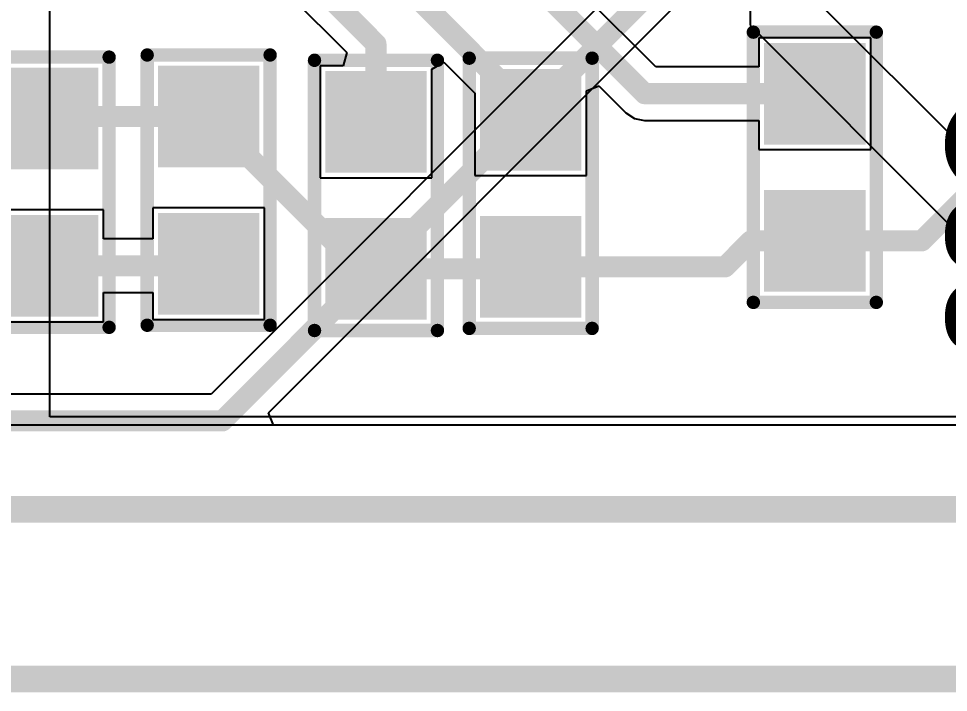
# Model space of a CAD drawing. Header units: inches. Extents: x -3 to 423, y -3 to 110.
# Drawn here: x 43.87 to 52.71, y -1.74 to 4.66 of the extents above; entities that cross this region are included whole.
import ezdxf

# ---------------------------------------------------------------- set-up
doc = ezdxf.new("R2010")
doc.units = ezdxf.units.IN
for name, color, linetype in [('Board Outline', 56, 'Continuous'), ('Bottom Layer', 5, 'Continuous'), ('Mechanical 1', 6, 'Continuous'), ('Mechanical 3', 76, 'Continuous'), ('Mid Layer', 16, 'Continuous'), ('Mid Layer 2', 76, 'Continuous'), ('Top Layer', 1, 'Continuous'), ('Top Overlay', 2, 'Continuous'), ('Top Paste', 8, 'Continuous'), ('Top Solder', 216, 'Continuous')]:
    doc.layers.add(name, color=color, linetype=linetype)
doc.styles.add('Arial', font='', dxfattribs={"height": 0.2})
doc.styles.get('Arial').set_extended_font_data('Arial')

# ---------------------------------------------------------------- blocks, each defined once
blk = doc.blocks.new('0603C_TBD_53')
at = {"layer": 'Top Layer'}
for points in [[(-0.381, 0.381), (0.381, 0.381), (0.381, -0.381), (-0.381, -0.381)], [(1.016, 0.381), (1.778, 0.381), (1.778, -0.381), (1.016, -0.381)]]:
    blk.add_hatch(color=1, dxfattribs=at).paths.add_polyline_path(points)
at = {"layer": 'Top Paste'}
for points in [[(-0.381, 0.381), (0.381, 0.381), (0.381, -0.381), (-0.381, -0.381)], [(1.016, 0.381), (1.778, 0.381), (1.778, -0.381), (1.016, -0.381)]]:
    blk.add_hatch(color=8, dxfattribs=at).paths.add_polyline_path(points)
at = {"layer": 'Top Solder'}
for points in [[(-0.4826, 0.4826), (0.4826, 0.4826), (0.4826, -0.4826), (-0.4826, -0.4826)], [(0.9144, 0.4826), (1.8796, 0.4826), (1.8796, -0.4826), (0.9144, -0.4826)]]:
    blk.add_hatch(color=216, dxfattribs=at).paths.add_polyline_path(points)
at = {"layer": 'Top Overlay'}
for points in [[(-0.5842, 0.5842, 0.127, 0.127, 0), (-0.5842, -0.5842, 0.127, 0.127, 0)], [(-0.5842, 0.5842, 0.127, 0.127, 0), (1.9812, 0.5842, 0.127, 0.127, 0)], [(1.9812, 0.5842, 0.127, 0.127, 0), (1.9812, -0.5842, 0.127, 0.127, 0)], [(-0.5842, -0.5842, 0.127, 0.127, 0), (1.9812, -0.5842, 0.127, 0.127, 0)]]:
    blk.add_lwpolyline(points, format="xyseb", dxfattribs=at)
for points in [[(-0.61595, 0.5842, 0.0635, 0.0635, 1), (-0.55245, 0.5842, 0.0635, 0.0635, 1)], [(-0.61595, 0.5842, 0.0635, 0.0635, 1), (-0.55245, 0.5842, 0.0635, 0.0635, 1)], [(1.94945, 0.5842, 0.0635, 0.0635, 1), (2.01295, 0.5842, 0.0635, 0.0635, 1)], [(1.94945, 0.5842, 0.0635, 0.0635, 1), (2.01295, 0.5842, 0.0635, 0.0635, 1)], [(-0.61595, -0.5842, 0.0635, 0.0635, 1), (-0.55245, -0.5842, 0.0635, 0.0635, 1)], [(-0.61595, -0.5842, 0.0635, 0.0635, 1), (-0.55245, -0.5842, 0.0635, 0.0635, 1)], [(1.94945, -0.5842, 0.0635, 0.0635, 1), (2.01295, -0.5842, 0.0635, 0.0635, 1)], [(1.94945, -0.5842, 0.0635, 0.0635, 1), (2.01295, -0.5842, 0.0635, 0.0635, 1)]]:
    blk.add_lwpolyline(points, format="xyseb", close=True, dxfattribs=at)
blk = doc.blocks.new('0603C_TBD_85')
at = {"layer": 'Top Layer'}
for points in [[(-0.381, 0.381), (0.381, 0.381), (0.381, -0.381), (-0.381, -0.381)], [(1.016, 0.381), (1.778, 0.381), (1.778, -0.381), (1.016, -0.381)]]:
    blk.add_hatch(color=1, dxfattribs=at).paths.add_polyline_path(points)
at = {"layer": 'Top Paste'}
for points in [[(-0.381, 0.381), (0.381, 0.381), (0.381, -0.381), (-0.381, -0.381)], [(1.016, 0.381), (1.778, 0.381), (1.778, -0.381), (1.016, -0.381)]]:
    blk.add_hatch(color=8, dxfattribs=at).paths.add_polyline_path(points)
at = {"layer": 'Top Solder'}
for points in [[(-0.4826, 0.4826), (0.4826, 0.4826), (0.4826, -0.4826), (-0.4826, -0.4826)], [(0.9144, 0.4826), (1.8796, 0.4826), (1.8796, -0.4826), (0.9144, -0.4826)]]:
    blk.add_hatch(color=216, dxfattribs=at).paths.add_polyline_path(points)
at = {"layer": 'Top Overlay'}
for points in [[(-0.5842, -0.5842, 0.127, 0.127, 0), (-0.5842, 0.5842, 0.127, 0.127, 0)], [(1.9812, 0.5842, 0.127, 0.127, 0), (-0.5842, 0.5842, 0.127, 0.127, 0)], [(1.9812, -0.5842, 0.127, 0.127, 0), (1.9812, 0.5842, 0.127, 0.127, 0)], [(1.9812, -0.5842, 0.127, 0.127, 0), (-0.5842, -0.5842, 0.127, 0.127, 0)]]:
    blk.add_lwpolyline(points, format="xyseb", dxfattribs=at)
for points in [[(-0.61595, 0.5842, 0.0635, 0.0635, 1), (-0.55245, 0.5842, 0.0635, 0.0635, 1)], [(-0.61595, 0.5842, 0.0635, 0.0635, 1), (-0.55245, 0.5842, 0.0635, 0.0635, 1)], [(1.94945, 0.5842, 0.0635, 0.0635, 1), (2.01295, 0.5842, 0.0635, 0.0635, 1)], [(1.94945, 0.5842, 0.0635, 0.0635, 1), (2.01295, 0.5842, 0.0635, 0.0635, 1)], [(-0.61595, -0.5842, 0.0635, 0.0635, 1), (-0.55245, -0.5842, 0.0635, 0.0635, 1)], [(-0.61595, -0.5842, 0.0635, 0.0635, 1), (-0.55245, -0.5842, 0.0635, 0.0635, 1)], [(1.94945, -0.5842, 0.0635, 0.0635, 1), (2.01295, -0.5842, 0.0635, 0.0635, 1)], [(1.94945, -0.5842, 0.0635, 0.0635, 1), (2.01295, -0.5842, 0.0635, 0.0635, 1)]]:
    blk.add_lwpolyline(points, format="xyseb", close=True, dxfattribs=at)
blk = doc.blocks.new('0603C_TBD_86')
at = {"layer": 'Top Layer'}
for points in [[(-0.381, 0.381), (0.381, 0.381), (0.381, -0.381), (-0.381, -0.381)], [(1.016, 0.381), (1.778, 0.381), (1.778, -0.381), (1.016, -0.381)]]:
    blk.add_hatch(color=1, dxfattribs=at).paths.add_polyline_path(points)
at = {"layer": 'Top Paste'}
for points in [[(-0.381, 0.381), (0.381, 0.381), (0.381, -0.381), (-0.381, -0.381)], [(1.016, 0.381), (1.778, 0.381), (1.778, -0.381), (1.016, -0.381)]]:
    blk.add_hatch(color=8, dxfattribs=at).paths.add_polyline_path(points)
at = {"layer": 'Top Solder'}
for points in [[(-0.4826, 0.4826), (0.4826, 0.4826), (0.4826, -0.4826), (-0.4826, -0.4826)], [(0.9144, 0.4826), (1.8796, 0.4826), (1.8796, -0.4826), (0.9144, -0.4826)]]:
    blk.add_hatch(color=216, dxfattribs=at).paths.add_polyline_path(points)
at = {"layer": 'Top Overlay'}
for points in [[(-0.5842, -0.5842, 0.127, 0.127, 0), (-0.5842, 0.5842, 0.127, 0.127, 0)], [(1.9812, 0.5842, 0.127, 0.127, 0), (-0.5842, 0.5842, 0.127, 0.127, 0)], [(1.9812, -0.5842, 0.127, 0.127, 0), (1.9812, 0.5842, 0.127, 0.127, 0)], [(1.9812, -0.5842, 0.127, 0.127, 0), (-0.5842, -0.5842, 0.127, 0.127, 0)]]:
    blk.add_lwpolyline(points, format="xyseb", dxfattribs=at)
for points in [[(-0.61595, 0.5842, 0.0635, 0.0635, 1), (-0.55245, 0.5842, 0.0635, 0.0635, 1)], [(-0.61595, 0.5842, 0.0635, 0.0635, 1), (-0.55245, 0.5842, 0.0635, 0.0635, 1)], [(1.94945, 0.5842, 0.0635, 0.0635, 1), (2.01295, 0.5842, 0.0635, 0.0635, 1)], [(1.94945, 0.5842, 0.0635, 0.0635, 1), (2.01295, 0.5842, 0.0635, 0.0635, 1)], [(-0.61595, -0.5842, 0.0635, 0.0635, 1), (-0.55245, -0.5842, 0.0635, 0.0635, 1)], [(-0.61595, -0.5842, 0.0635, 0.0635, 1), (-0.55245, -0.5842, 0.0635, 0.0635, 1)], [(1.94945, -0.5842, 0.0635, 0.0635, 1), (2.01295, -0.5842, 0.0635, 0.0635, 1)], [(1.94945, -0.5842, 0.0635, 0.0635, 1), (2.01295, -0.5842, 0.0635, 0.0635, 1)]]:
    blk.add_lwpolyline(points, format="xyseb", close=True, dxfattribs=at)
blk = doc.blocks.new('C_1608_99')
at = {"layer": 'Top Layer'}
for points in [[(-0.381, 0.381), (0.381, 0.381), (0.381, -0.381), (-0.381, -0.381)], [(1.016, 0.381), (1.778, 0.381), (1.778, -0.381), (1.016, -0.381)]]:
    blk.add_hatch(color=1, dxfattribs=at).paths.add_polyline_path(points)
at = {"layer": 'Top Paste'}
for points in [[(-0.381, 0.381), (0.381, 0.381), (0.381, -0.381), (-0.381, -0.381)], [(1.016, 0.381), (1.778, 0.381), (1.778, -0.381), (1.016, -0.381)]]:
    blk.add_hatch(color=8, dxfattribs=at).paths.add_polyline_path(points)
at = {"layer": 'Top Solder'}
for points in [[(-0.4826, 0.4826), (0.4826, 0.4826), (0.4826, -0.4826), (-0.4826, -0.4826)], [(0.9144, 0.4826), (1.8796, 0.4826), (1.8796, -0.4826), (0.9144, -0.4826)]]:
    blk.add_hatch(color=216, dxfattribs=at).paths.add_polyline_path(points)
at = {"layer": 'Top Overlay'}
for points in [[(-0.5842, 0.5842, 0.127, 0.127, 0), (-0.5842, -0.5842, 0.127, 0.127, 0)], [(-0.5842, 0.5842, 0.127, 0.127, 0), (1.9812, 0.5842, 0.127, 0.127, 0)], [(1.9812, 0.5842, 0.127, 0.127, 0), (1.9812, -0.5842, 0.127, 0.127, 0)], [(-0.5842, -0.5842, 0.127, 0.127, 0), (1.9812, -0.5842, 0.127, 0.127, 0)]]:
    blk.add_lwpolyline(points, format="xyseb", dxfattribs=at)
for points in [[(-0.61595, 0.5842, 0.0635, 0.0635, 1), (-0.55245, 0.5842, 0.0635, 0.0635, 1)], [(-0.61595, 0.5842, 0.0635, 0.0635, 1), (-0.55245, 0.5842, 0.0635, 0.0635, 1)], [(1.94945, 0.5842, 0.0635, 0.0635, 1), (2.01295, 0.5842, 0.0635, 0.0635, 1)], [(1.94945, 0.5842, 0.0635, 0.0635, 1), (2.01295, 0.5842, 0.0635, 0.0635, 1)], [(-0.61595, -0.5842, 0.0635, 0.0635, 1), (-0.55245, -0.5842, 0.0635, 0.0635, 1)], [(-0.61595, -0.5842, 0.0635, 0.0635, 1), (-0.55245, -0.5842, 0.0635, 0.0635, 1)], [(1.94945, -0.5842, 0.0635, 0.0635, 1), (2.01295, -0.5842, 0.0635, 0.0635, 1)], [(1.94945, -0.5842, 0.0635, 0.0635, 1), (2.01295, -0.5842, 0.0635, 0.0635, 1)]]:
    blk.add_lwpolyline(points, format="xyseb", close=True, dxfattribs=at)
blk = doc.blocks.new('0603C_TBD_128')
at = {"layer": 'Top Layer'}
for points in [[(-0.381, 0.381), (0.381, 0.381), (0.381, -0.381), (-0.381, -0.381)], [(1.016, 0.381), (1.778, 0.381), (1.778, -0.381), (1.016, -0.381)]]:
    blk.add_hatch(color=1, dxfattribs=at).paths.add_polyline_path(points)
at = {"layer": 'Top Paste'}
for points in [[(-0.381, 0.381), (0.381, 0.381), (0.381, -0.381), (-0.381, -0.381)], [(1.016, 0.381), (1.778, 0.381), (1.778, -0.381), (1.016, -0.381)]]:
    blk.add_hatch(color=8, dxfattribs=at).paths.add_polyline_path(points)
at = {"layer": 'Top Solder'}
for points in [[(-0.4826, 0.4826), (0.4826, 0.4826), (0.4826, -0.4826), (-0.4826, -0.4826)], [(0.9144, 0.4826), (1.8796, 0.4826), (1.8796, -0.4826), (0.9144, -0.4826)]]:
    blk.add_hatch(color=216, dxfattribs=at).paths.add_polyline_path(points)
at = {"layer": 'Top Overlay'}
for points in [[(-0.5842, 0.5842, 0.127, 0.127, 0), (-0.5842, -0.5842, 0.127, 0.127, 0)], [(-0.5842, 0.5842, 0.127, 0.127, 0), (1.9812, 0.5842, 0.127, 0.127, 0)], [(1.9812, 0.5842, 0.127, 0.127, 0), (1.9812, -0.5842, 0.127, 0.127, 0)], [(-0.5842, -0.5842, 0.127, 0.127, 0), (1.9812, -0.5842, 0.127, 0.127, 0)]]:
    blk.add_lwpolyline(points, format="xyseb", dxfattribs=at)
for points in [[(-0.61595, 0.5842, 0.0635, 0.0635, 1), (-0.55245, 0.5842, 0.0635, 0.0635, 1)], [(-0.61595, 0.5842, 0.0635, 0.0635, 1), (-0.55245, 0.5842, 0.0635, 0.0635, 1)], [(1.94945, 0.5842, 0.0635, 0.0635, 1), (2.01295, 0.5842, 0.0635, 0.0635, 1)], [(1.94945, 0.5842, 0.0635, 0.0635, 1), (2.01295, 0.5842, 0.0635, 0.0635, 1)], [(-0.61595, -0.5842, 0.0635, 0.0635, 1), (-0.55245, -0.5842, 0.0635, 0.0635, 1)], [(-0.61595, -0.5842, 0.0635, 0.0635, 1), (-0.55245, -0.5842, 0.0635, 0.0635, 1)], [(1.94945, -0.5842, 0.0635, 0.0635, 1), (2.01295, -0.5842, 0.0635, 0.0635, 1)], [(1.94945, -0.5842, 0.0635, 0.0635, 1), (2.01295, -0.5842, 0.0635, 0.0635, 1)]]:
    blk.add_lwpolyline(points, format="xyseb", close=True, dxfattribs=at)

msp = doc.modelspace()

# ---------------------------------------------------------------- linework, layer by layer
at = {"layer": 'Board Outline'}
msp.add_lwpolyline([(0.02, 0, 0.254, 0.254, 0), (64.06, 0, 0.254, 0.254, 0)], format="xyseb", dxfattribs=at)
at = {"layer": 'Bottom Layer'}
for p, q in [((49.845, 5.2355), (45.7044, 1.0949)), ((46.2478, 0.9173), (50.2055, 4.875)), ((45.7044, 1.0949), (40.7388, 1.0949)), ((46.2964, 0.8), (46.2478, 0.9173)), ((54.7134, 0.8), (46.2964, 0.8))]:
    msp.add_line(p, q, dxfattribs=at)
for points in [[(45.81, 0.84, 0.2, 0.2, 0), (50.33, 5.36, 0.2, 0.2, 0)], [(37.28, 0.84, 0.2, 0.2, 0), (45.81, 0.84, 0.2, 0.2, 0)]]:
    msp.add_lwpolyline(points, format="xyseb", dxfattribs=at)
msp.add_lwpolyline([(45.76, 0.84, 0.1, 0.1, 1), (45.86, 0.84, 0.1, 0.1, 1)], format="xyseb", close=True, dxfattribs=at)
msp.add_lwpolyline([(45.76, 0.84, 0.1, 0.1, 1), (45.86, 0.84, 0.1, 0.1, 1)], format="xyseb", close=True, dxfattribs=at)
at = {"layer": 'Mechanical 1'}
msp.add_lwpolyline([(0, 0, 0.254, 0.254, 0), (64.06, 0, 0.254, 0.254, 0)], format="xyseb", dxfattribs=at)
at = {"layer": 'Mechanical 3'}
msp.add_lwpolyline([(38.8858, -1.61, 0.254, 0.254, 0), (64.06, -1.61, 0.254, 0.254, 0)], format="xyseb", dxfattribs=at)
at = {"layer": 'Mid Layer'}
msp.add_line((54.7134, 0.8), (32.4824, 0.8), dxfattribs=at)
at = {"layer": 'Mid Layer 2'}
for p, q in [((50.8254, 13.4644), (50.8254, 4.5974)), ((44.1706, 0.88), (44.1706, 10.9704)), ((53.0352, 3.2512), (51.41, 4.8764)), ((50.8254, 4.5974), (52.7277, 2.6951)), ((56.15, 0.88), (44.1706, 0.88))]:
    msp.add_line(p, q, dxfattribs=at)
at = {"layer": 'Top Layer'}
for p, q in [((49.9286, 4.2019), (46.4849, 7.6456)), ((44.0798, 7.2497), (46.9915, 4.338)), ((51.971, 4.478), (50.909, 4.478)), ((50.909, 4.478), (50.909, 4.2019)), ((51.971, 3.416), (51.971, 4.478)), ((46.9915, 4.338), (46.9582, 4.211)), ((47.801, 4.1789), (47.9135, 4.246)), ((47.9135, 4.246), (48.209, 3.9505)), ((46.9582, 4.211), (46.739, 4.211)), ((46.739, 4.211), (46.739, 3.149)), ((47.801, 3.149), (47.801, 4.1789)), ((50.909, 4.2019), (49.9286, 4.2019)), ((49.271, 3.9726), (49.3883, 4.0212)), ((49.3883, 4.0212), (49.6428, 3.7668)), ((48.209, 3.9505), (48.209, 3.169)), ((49.271, 3.169), (49.271, 3.9726)), ((49.6428, 3.7668), (49.7255, 3.7115)), ((49.7255, 3.7115), (49.823, 3.6921)), ((49.823, 3.6921), (50.909, 3.6921)), ((50.909, 3.6921), (50.909, 3.416)), ((50.909, 3.416), (51.971, 3.416)), ((46.739, 3.149), (47.801, 3.149)), ((48.209, 3.169), (49.271, 3.169)), ((44.681, 2.844), (43.619, 2.844)), ((44.681, 2.5679), (44.681, 2.844)), ((46.211, 2.864), (45.149, 2.864)), ((45.149, 2.864), (45.149, 2.5679)), ((46.211, 1.802), (46.211, 2.864)), ((45.149, 2.5679), (44.681, 2.5679)), ((44.681, 1.782), (44.681, 2.0581)), ((44.681, 2.0581), (45.149, 2.0581)), ((45.149, 2.0581), (45.149, 1.802)), ((43.619, 1.782), (44.681, 1.782)), ((45.149, 1.802), (46.211, 1.802)), ((54.7134, 0.8), (32.4824, 0.8))]:
    msp.add_line(p, q, dxfattribs=at)
for points in [[(44.7599, 7.7601, 0.2, 0.2, 0), (48.74, 3.78, 0.2, 0.2, 0)], [(46.23, 7.54, 0.2, 0.2, 0), (49.823, 3.947, 0.2, 0.2, 0)], [(44.2601, 7.4299, 0.2, 0.2, 0), (47.27, 4.42, 0.2, 0.2, 0)], [(47.27, 3.68, 0.2, 0.2, 0), (47.27, 4.42, 0.2, 0.2, 0)], [(49.823, 3.947, 0.2, 0.2, 0), (51.44, 3.947, 0.2, 0.2, 0)], [(42.597, 3.71, 0.2, 0.2, 0), (44.15, 3.71, 0.2, 0.2, 0)], [(44.15, 3.71, 0.2, 0.2, 0), (44.17, 3.73, 0.2, 0.2, 0)], [(44.17, 3.73, 0.2, 0.2, 0), (45.68, 3.73, 0.2, 0.2, 0)], [(45.68, 3.73, 0.2, 0.2, 0), (47.127, 2.283, 0.2, 0.2, 0)], [(48.74, 3.7, 0.2, 0.2, 0), (48.74, 3.78, 0.2, 0.2, 0)], [(52.4569, 2.55, 0.2, 0.2, 0), (53.557, 3.6501, 0.2, 0.2, 0)], [(50.5869, 2.303, 0.2, 0.2, 0), (50.8339, 2.55, 0.2, 0.2, 0)], [(50.8339, 2.55, 0.2, 0.2, 0), (51.44, 2.55, 0.2, 0.2, 0)], [(51.44, 2.55, 0.2, 0.2, 0), (52.4569, 2.55, 0.2, 0.2, 0)], [(42.59, 2.306, 0.2, 0.2, 0), (44.143, 2.306, 0.2, 0.2, 0)], [(44.143, 2.306, 0.2, 0.2, 0), (44.15, 2.313, 0.2, 0.2, 0)], [(44.15, 2.313, 0.2, 0.2, 0), (45.66, 2.313, 0.2, 0.2, 0)], [(45.66, 2.313, 0.2, 0.2, 0), (45.68, 2.333, 0.2, 0.2, 0)], [(48.72, 2.283, 0.2, 0.2, 0), (48.74, 2.303, 0.2, 0.2, 0)], [(48.74, 2.303, 0.2, 0.2, 0), (50.5869, 2.303, 0.2, 0.2, 0)], [(47.127, 2.283, 0.2, 0.2, 0), (47.27, 2.283, 0.2, 0.2, 0)], [(47.27, 2.283, 0.2, 0.2, 0), (48.72, 2.283, 0.2, 0.2, 0)]]:
    msp.add_lwpolyline(points, format="xyseb", dxfattribs=at)
for points in [[(47.22, 4.42, 0.1, 0.1, 1), (47.32, 4.42, 0.1, 0.1, 1)], [(47.22, 4.42, 0.1, 0.1, 1), (47.32, 4.42, 0.1, 0.1, 1)], [(49.773, 3.947, 0.1, 0.1, 1), (49.873, 3.947, 0.1, 0.1, 1)], [(49.773, 3.947, 0.1, 0.1, 1), (49.873, 3.947, 0.1, 0.1, 1)], [(51.39, 3.947, 0.1, 0.1, 1), (51.49, 3.947, 0.1, 0.1, 1)], [(44.1, 3.71, 0.1, 0.1, 1), (44.2, 3.71, 0.1, 0.1, 1)], [(44.1, 3.71, 0.1, 0.1, 1), (44.2, 3.71, 0.1, 0.1, 1)], [(44.12, 3.73, 0.1, 0.1, 1), (44.22, 3.73, 0.1, 0.1, 1)], [(44.12, 3.73, 0.1, 0.1, 1), (44.22, 3.73, 0.1, 0.1, 1)], [(45.63, 3.73, 0.1, 0.1, 1), (45.73, 3.73, 0.1, 0.1, 1)], [(45.63, 3.73, 0.1, 0.1, 1), (45.73, 3.73, 0.1, 0.1, 1)], [(48.69, 3.78, 0.1, 0.1, 1), (48.79, 3.78, 0.1, 0.1, 1)], [(48.69, 3.78, 0.1, 0.1, 1), (48.79, 3.78, 0.1, 0.1, 1)], [(48.69, 3.7, 0.1, 0.1, 1), (48.79, 3.7, 0.1, 0.1, 1)], [(47.22, 3.68, 0.1, 0.1, 1), (47.32, 3.68, 0.1, 0.1, 1)], [(50.7839, 2.55, 0.1, 0.1, 1), (50.8839, 2.55, 0.1, 0.1, 1)], [(50.7839, 2.55, 0.1, 0.1, 1), (50.8839, 2.55, 0.1, 0.1, 1)], [(51.39, 2.55, 0.1, 0.1, 1), (51.49, 2.55, 0.1, 0.1, 1)], [(51.39, 2.55, 0.1, 0.1, 1), (51.49, 2.55, 0.1, 0.1, 1)], [(52.4069, 2.55, 0.1, 0.1, 1), (52.5069, 2.55, 0.1, 0.1, 1)], [(52.4069, 2.55, 0.1, 0.1, 1), (52.5069, 2.55, 0.1, 0.1, 1)], [(44.093, 2.306, 0.1, 0.1, 1), (44.193, 2.306, 0.1, 0.1, 1)], [(44.093, 2.306, 0.1, 0.1, 1), (44.193, 2.306, 0.1, 0.1, 1)], [(44.1, 2.313, 0.1, 0.1, 1), (44.2, 2.313, 0.1, 0.1, 1)], [(44.1, 2.313, 0.1, 0.1, 1), (44.2, 2.313, 0.1, 0.1, 1)], [(45.61, 2.313, 0.1, 0.1, 1), (45.71, 2.313, 0.1, 0.1, 1)], [(45.61, 2.313, 0.1, 0.1, 1), (45.71, 2.313, 0.1, 0.1, 1)], [(45.63, 2.333, 0.1, 0.1, 1), (45.73, 2.333, 0.1, 0.1, 1)], [(48.69, 2.303, 0.1, 0.1, 1), (48.79, 2.303, 0.1, 0.1, 1)], [(48.69, 2.303, 0.1, 0.1, 1), (48.79, 2.303, 0.1, 0.1, 1)], [(50.5369, 2.303, 0.1, 0.1, 1), (50.6369, 2.303, 0.1, 0.1, 1)], [(50.5369, 2.303, 0.1, 0.1, 1), (50.6369, 2.303, 0.1, 0.1, 1)], [(47.077, 2.283, 0.1, 0.1, 1), (47.177, 2.283, 0.1, 0.1, 1)], [(47.077, 2.283, 0.1, 0.1, 1), (47.177, 2.283, 0.1, 0.1, 1)], [(47.22, 2.283, 0.1, 0.1, 1), (47.32, 2.283, 0.1, 0.1, 1)], [(47.22, 2.283, 0.1, 0.1, 1), (47.32, 2.283, 0.1, 0.1, 1)], [(48.67, 2.283, 0.1, 0.1, 1), (48.77, 2.283, 0.1, 0.1, 1)], [(48.67, 2.283, 0.1, 0.1, 1), (48.77, 2.283, 0.1, 0.1, 1)]]:
    msp.add_lwpolyline(points, format="xyseb", close=True, dxfattribs=at)

# ---------------------------------------------------------------- block references
for name, p, rotation in [('0603C_TBD_53', (51.44, 2.55), 90), ('0603C_TBD_86', (44.15, 3.71), 270), ('0603C_TBD_85', (45.68, 3.73), 270), ('0603C_TBD_128', (48.74, 2.303), 90), ('C_1608_99', (47.27, 2.283), 90)]:
    msp.add_blockref(name, p, dxfattribs=dict(rotation=rotation))

# ---------------------------------------------------------------- texts
at = {"layer": 'Top Overlay', "style": 'Arial'}
msp.add_text('C33', height=1, rotation=270, dxfattribs=at).set_placement((52.69, 4))

doc.saveas('drawing.dxf')
